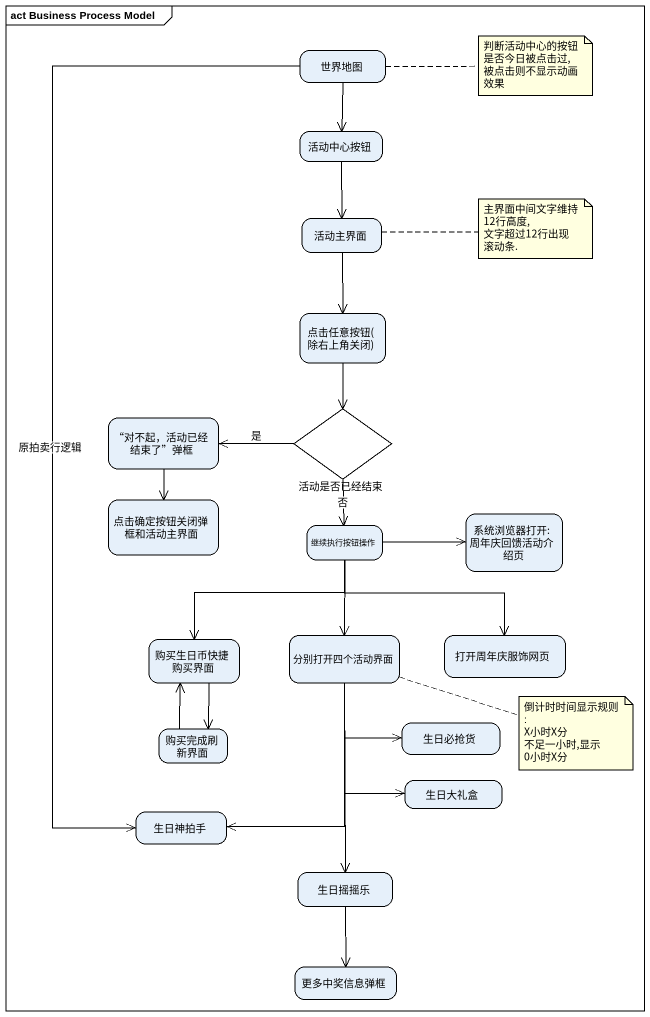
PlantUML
@startuml
mainframe act Business Process Model
hide empty description
state 世界地图
state 活动中心按钮
state 活动主界面
state "点击任意按钮(除右上角关闭)" as 点击任意按钮_除右上角关闭
state "“对不起，活动已经结束了”弹框" as 对不起_活动已经结束了_弹框
state 活动是否已经结束 <<choice>>
state 点击确定按钮关闭弹框和活动主界面
state 继续执行按钮操作
state "系统浏览器打开:周年庆回馈活动介绍页" as 系统浏览器打开_周年庆回馈活动介绍页
state 购买生日币快捷购买界面
state 分别打开四个活动界面
state 打开周年庆服饰网页
state 购买完成刷新界面
state 生日必抢货
state 生日大礼盒
state 生日神拍手
state 生日摇摇乐
state 更多中奖信息弹框
世界地图 --> 活动中心按钮
世界地图 --> 生日神拍手 : 原拍卖行逻辑
活动中心按钮 --> 活动主界面
活动主界面 --> 点击任意按钮_除右上角关闭
点击任意按钮_除右上角关闭 --> 活动是否已经结束
对不起_活动已经结束了_弹框 --> 点击确定按钮关闭弹框和活动主界面
活动是否已经结束 -left-> 对不起_活动已经结束了_弹框 : 是
活动是否已经结束 --> 继续执行按钮操作 : 否
继续执行按钮操作 -right-> 系统浏览器打开_周年庆回馈活动介绍页
继续执行按钮操作 --> 购买生日币快捷购买界面
继续执行按钮操作 --> 分别打开四个活动界面
继续执行按钮操作 --> 打开周年庆服饰网页
购买生日币快捷购买界面 --> 购买完成刷新界面
分别打开四个活动界面 --> 生日必抢货
分别打开四个活动界面 --> 生日大礼盒
分别打开四个活动界面 --> 生日神拍手
分别打开四个活动界面 --> 生日摇摇乐
购买完成刷新界面 -up-> 购买生日币快捷购买界面
生日摇摇乐 --> 更多中奖信息弹框
note right of 世界地图 : 判断活动中心的按钮是否今日被点击过,被点击则不显示动画效果
note right of 活动主界面 : 主界面中间文字维持12行高度,文字超过12行出现滚动条.
note right of 分别打开四个活动界面
  倒计时时间显示规则:
  X小时X分
  不足一小时,显示
  0小时X分
end note
@enduml
